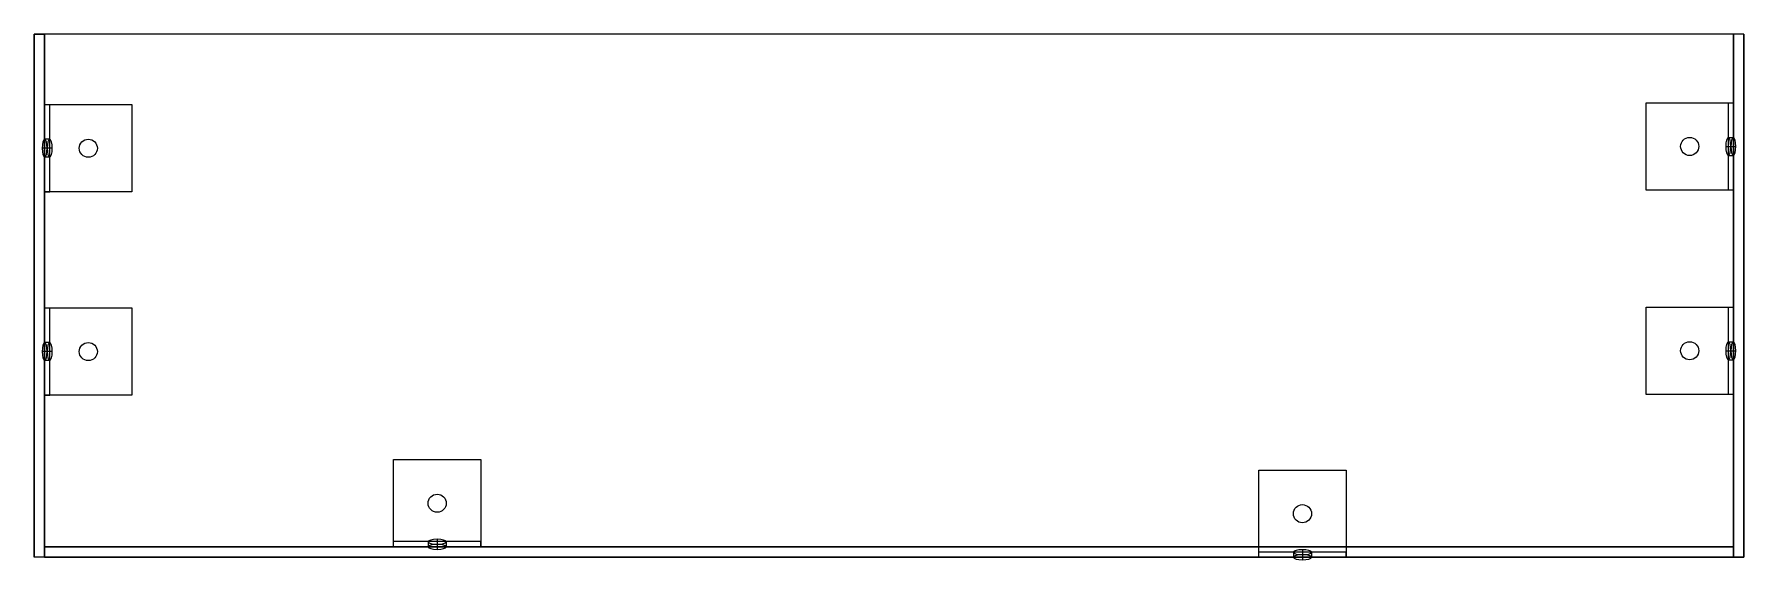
# Model space of a CAD drawing. Header units: inches. Extents: x 0 to 1487, y -600 to 187.
# Drawn here: x 997 to 1487, y -0.7 to 150 of the extents above; entities that cross this region are included whole.
import ezdxf

# ---------------------------------------------------------------- set-up
doc = ezdxf.new("R2010")
doc.units = ezdxf.units.IN
doc.header["$MEASUREMENT"] = 0

msp = doc.modelspace()

# ---------------------------------------------------------------- linework, layer by layer
for p, q in [((997, 0), (997, 150)), ((997, 150), (997, 150, 250)), ((997, 150, 250), (997, 0, 250)), ((997, 150, 250), (1000, 150, 250)), ((1000, 150), (997, 150)), ((1484, 150, 250), (1000, 150, 250)), ((1000, 150, 250), (1000, 0, 250)), ((1484, 150, 253), (1000, 150, 253)), ((1000, 150, 253), (1000, 0, 253)), ((1000, 150, 253), (1000, 150, 250)), ((1000, 0), (1000, 150)), ((1000, 150), (1000, 150, 250)), ((1000, 150, 250), (1000, 0, 250)), ((1484, 0, 250), (1484, 150, 250)), ((1484, 0, 253), (1484, 150, 253)), ((1484, 150, 253), (1484, 150, 250)), ((1484, 150, 250), (1484, 0, 250)), ((1487, 150, 250), (1484, 150, 250)), ((1484, 0), (1484, 150)), ((1484, 150), (1484, 150, 250)), ((1484, 150, 250), (1484, 0, 250)), ((1487, 150), (1484, 150)), ((1487, 0), (1487, 150)), ((1487, 150), (1487, 150, 250)), ((1487, 150, 250), (1487, 0, 250)), ((1000, 129.793, 250), (1025, 129.793, 250)), ((1000, 104.793, 225), (1000, 129.793, 225)), ((1000, 129.793, 225), (1000, 129.793, 250)), ((1000, 129.793, 225), (1001.5, 129.793, 225)), ((1000, 104.793, 250), (1000, 129.793, 250)), ((1001.5, 129.793, 248.5), (1025, 129.793, 248.5)), ((1001.5, 104.793, 225), (1001.5, 129.793, 225)), ((1001.5, 129.793, 225), (1001.5, 129.793, 248.5)), ((1001.5, 104.793, 248.5), (1001.5, 129.793, 248.5)), ((1025, 129.793, 250), (1025, 104.793, 250)), ((1025, 129.793, 248.5), (1025, 104.793, 248.5)), ((1025, 129.793, 250), (1025, 129.793, 248.5)), ((1459, 105.304, 250), (1459, 130.304, 250)), ((1459, 130.304, 250), (1484, 130.304, 250)), ((1459, 105.304, 248.5), (1459, 130.304, 248.5)), ((1459, 130.304, 248.5), (1482.5, 130.304, 248.5)), ((1459, 130.304, 250), (1459, 130.304, 248.5)), ((1459, 105.304, 250), (1459, 130.304, 250)), ((1459, 130.304, 250), (1484, 130.304, 250)), ((1459, 105.304, 248.5), (1459, 130.304, 248.5)), ((1459, 130.304, 248.5), (1482.5, 130.304, 248.5)), ((1459, 130.304, 250), (1459, 130.304, 248.5)), ((1482.5, 130.304, 248.5), (1482.5, 130.304, 225)), ((1482.5, 130.304, 225), (1482.5, 105.304, 225)), ((1482.5, 130.304, 248.5), (1482.5, 130.304, 225)), ((1482.5, 130.304, 225), (1482.5, 105.304, 225)), ((1484, 130.304, 250), (1484, 130.304, 225)), ((1484, 130.304, 225), (1484, 105.304, 225)), ((1484, 130.304, 250), (1484, 130.304, 225)), ((1484, 130.304, 225), (1484, 105.304, 225)), ((1012.5, 119.893, 250), (1012.5, 119.893, 248.5)), ((1468.9, 117.804, 250), (1468.9, 117.804, 248.5)), ((1471.5, 120.404, 250), (1471.5, 120.404, 248.5)), ((1474.1, 117.804, 250), (1474.1, 117.804, 248.5)), ((1009.9, 117.293, 250), (1009.9, 117.293, 248.5)), ((1012.5, 114.693, 250), (1012.5, 114.693, 248.5)), ((1015.1, 117.293, 250), (1015.1, 117.293, 248.5)), ((1471.5, 115.204, 250), (1471.5, 115.204, 248.5)), ((1025, 104.793, 250), (1000, 104.793, 250)), ((1000, 104.793, 250), (1000, 104.793, 225)), ((1000, 104.793, 225), (1001.5, 104.793, 225)), ((1025, 104.793, 248.5), (1001.5, 104.793, 248.5)), ((1001.5, 104.793, 248.5), (1001.5, 104.793, 225)), ((1025, 104.793, 250), (1025, 104.793, 248.5)), ((1484, 105.304, 250), (1459, 105.304, 250)), ((1459, 105.304, 250), (1459, 105.304, 248.5)), ((1482.5, 105.304, 248.5), (1459, 105.304, 248.5)), ((1484, 105.304, 250), (1459, 105.304, 250)), ((1459, 105.304, 250), (1459, 105.304, 248.5)), ((1482.5, 105.304, 248.5), (1459, 105.304, 248.5)), ((1484, 105.304, 225), (1482.5, 105.304, 225)), ((1482.5, 105.304, 225), (1482.5, 105.304, 248.5)), ((1482.5, 105.304, 225), (1482.5, 105.304, 248.5)), ((1484, 105.304, 225), (1482.5, 105.304, 225)), ((1484, 105.304, 225), (1484, 105.304, 250)), ((1484, 105.304, 225), (1484, 105.304, 250)), ((1000, 71.493, 250), (1025, 71.493, 250)), ((1000, 46.493, 225), (1000, 71.493, 225)), ((1000, 71.493, 225), (1000, 71.493, 250)), ((1000, 71.493, 225), (1001.5, 71.493, 225)), ((1000, 46.493, 250), (1000, 71.493, 250)), ((1001.5, 71.493, 248.5), (1025, 71.493, 248.5)), ((1001.5, 46.493, 225), (1001.5, 71.493, 225)), ((1001.5, 71.493, 225), (1001.5, 71.493, 248.5)), ((1001.5, 46.493, 248.5), (1001.5, 71.493, 248.5)), ((1025, 71.493, 250), (1025, 46.493, 250)), ((1025, 71.493, 248.5), (1025, 46.493, 248.5)), ((1459, 46.72, 250), (1459, 71.72, 250)), ((1459, 71.72, 250), (1484, 71.72, 250)), ((1459, 46.72, 248.5), (1459, 71.72, 248.5)), ((1459, 71.72, 248.5), (1482.5, 71.72, 248.5)), ((1459, 71.72, 250), (1459, 71.72, 248.5)), ((1459, 46.72, 250), (1459, 71.72, 250)), ((1459, 71.72, 250), (1484, 71.72, 250)), ((1459, 46.72, 248.5), (1459, 71.72, 248.5)), ((1459, 71.72, 248.5), (1482.5, 71.72, 248.5)), ((1459, 71.72, 250), (1459, 71.72, 248.5)), ((1482.5, 71.72, 248.5), (1482.5, 71.72, 225)), ((1482.5, 71.72, 225), (1482.5, 46.72, 225)), ((1482.5, 71.72, 248.5), (1482.5, 71.72, 225)), ((1482.5, 71.72, 225), (1482.5, 46.72, 225)), ((1484, 71.72, 250), (1484, 71.72, 225)), ((1484, 71.72, 225), (1484, 46.72, 225)), ((1484, 71.72, 250), (1484, 71.72, 225)), ((1484, 71.72, 225), (1484, 46.72, 225)), ((1009.9, 58.993, 250), (1009.9, 58.993, 248.5)), ((1012.5, 61.593, 250), (1012.5, 61.593, 248.5)), ((1015.1, 58.993, 250), (1015.1, 58.993, 248.5)), ((1468.9, 59.22, 250), (1468.9, 59.22, 248.5)), ((1471.5, 61.82, 250), (1471.5, 61.82, 248.5)), ((1474.1, 59.22, 250), (1474.1, 59.22, 248.5)), ((1012.5, 56.393, 250), (1012.5, 56.393, 248.5)), ((1471.5, 56.62, 250), (1471.5, 56.62, 248.5)), ((1025, 46.493, 250), (1000, 46.493, 250)), ((1000, 46.493, 250), (1000, 46.493, 225)), ((1000, 46.493, 225), (1001.5, 46.493, 225)), ((1025, 46.493, 248.5), (1001.5, 46.493, 248.5)), ((1001.5, 46.493, 248.5), (1001.5, 46.493, 225)), ((1025, 46.493, 250), (1025, 46.493, 248.5)), ((1484, 46.72, 250), (1459, 46.72, 250)), ((1459, 46.72, 250), (1459, 46.72, 248.5)), ((1482.5, 46.72, 248.5), (1459, 46.72, 248.5)), ((1484, 46.72, 250), (1459, 46.72, 250)), ((1459, 46.72, 250), (1459, 46.72, 248.5)), ((1482.5, 46.72, 248.5), (1459, 46.72, 248.5)), ((1482.5, 46.72, 225), (1482.5, 46.72, 248.5)), ((1484, 46.72, 225), (1482.5, 46.72, 225)), ((1482.5, 46.72, 225), (1482.5, 46.72, 248.5)), ((1484, 46.72, 225), (1482.5, 46.72, 225)), ((1484, 46.72, 225), (1484, 46.72, 250)), ((1484, 46.72, 225), (1484, 46.72, 250)), ((1100, 3, 250), (1100, 28, 250)), ((1100, 28, 250), (1125, 28, 250)), ((1100, 4.5, 248.5), (1100, 28, 248.5)), ((1100, 28, 248.5), (1125, 28, 248.5)), ((1100, 28, 250), (1100, 28, 248.5)), ((1125, 28, 250), (1125, 3, 250)), ((1125, 28, 248.5), (1125, 4.5, 248.5)), ((1125, 28, 250), (1125, 28, 248.5)), ((1348, 0, 253), (1348, 25, 253)), ((1348, 25, 253), (1373, 25, 253)), ((1348, 1.5, 251.5), (1348, 25, 251.5)), ((1348, 25, 251.5), (1373, 25, 251.5)), ((1348, 25, 253), (1348, 25, 251.5)), ((1373, 25, 253), (1373, 0, 253)), ((1373, 25, 251.5), (1373, 1.5, 251.5)), ((1373, 25, 253), (1373, 25, 251.5)), ((1109.9, 15.5, 250), (1109.9, 15.5, 248.5)), ((1112.5, 18.1, 250), (1112.5, 18.1, 248.5)), ((1115.1, 15.5, 250), (1115.1, 15.5, 248.5)), ((1360.5, 15.1, 253), (1360.5, 15.1, 251.5)), ((1112.5, 12.9, 250), (1112.5, 12.9, 248.5)), ((1357.9, 12.5, 253), (1357.9, 12.5, 251.5)), ((1360.5, 9.9, 253), (1360.5, 9.9, 251.5)), ((1363.1, 12.5, 253), (1363.1, 12.5, 251.5)), ((1000, 0), (997, 0)), ((997, 0, 250), (997, 0)), ((1000, 0, 250), (1000, 3, 250)), ((1000, 3), (1000, 3, 250)), ((1000, 3, 250), (1484, 3, 250)), ((1484, 3), (1000, 3)), ((1000, 0), (1000, 3)), ((1000, 3, 250), (1000, 3)), ((1000, 0), (1000, 0, 250)), ((1000, 0, 250), (1484, 0, 250)), ((1484, 0), (1000, 0)), ((1000, 0, 253), (1484, 0, 253)), ((1000, 0, 253), (1000, 0, 250)), ((1000, 0, 250), (1000, 0)), ((1125, 4.5, 225), (1100, 4.5, 225)), ((1100, 4.5, 225), (1100, 4.5, 248.5)), ((1100, 3, 225), (1100, 4.5, 225)), ((1125, 4.5, 248.5), (1100, 4.5, 248.5)), ((1125, 3, 225), (1100, 3, 225)), ((1100, 3, 225), (1100, 3, 250)), ((1125, 3, 250), (1100, 3, 250)), ((1125, 4.5, 248.5), (1125, 4.5, 225)), ((1125, 3, 225), (1125, 4.5, 225)), ((1125, 3, 250), (1125, 3, 225)), ((1373, 1.5, 228), (1348, 1.5, 228)), ((1348, 1.5, 228), (1348, 1.5, 251.5)), ((1348, 0, 228), (1348, 1.5, 228)), ((1373, 1.5, 251.5), (1348, 1.5, 251.5)), ((1373, 0, 228), (1348, 0, 228)), ((1348, 0, 228), (1348, 0, 253)), ((1373, 0, 253), (1348, 0, 253)), ((1373, 1.5, 251.5), (1373, 1.5, 228)), ((1373, 0, 228), (1373, 1.5, 228)), ((1373, 0, 253), (1373, 0, 228)), ((1484, 3, 250), (1484, 3)), ((1484, 0, 250), (1484, 3, 250)), ((1484, 0), (1484, 3)), ((1484, 0, 250), (1484, 0)), ((1484, 0, 250), (1484, 0, 253)), ((1484, 0), (1487, 0)), ((1487, 0, 250), (1484, 0, 250)), ((1484, 0, 250), (1484, 0)), ((1487, 0, 250), (1487, 0))]:
    msp.add_line(p, q)
at = {"extrusion": (0.960824, -1.17667e-16, -0.277161)}
for p, q in [((1001.441, 119.893, 237.084), (1000, 119.893, 237.5)), ((1000.721, 117.293, 234.586), (999.279, 117.293, 235.002)), ((1001.441, 114.693, 237.084), (1000, 114.693, 237.5)), ((1002.162, 117.293, 239.582), (1000.721, 117.293, 239.998)), ((1000.721, 58.993, 234.586), (999.279, 58.993, 235.002)), ((1001.441, 61.593, 237.084), (1000, 61.593, 237.5)), ((1002.162, 58.993, 239.582), (1000.721, 58.993, 239.998)), ((1001.441, 56.393, 237.084), (1000, 56.393, 237.5))]:
    msp.add_line(p, q, dxfattribs=at)
at = {"extrusion": (-0.960824, 0, -0.277161)}
for p, q in [((1481.838, 117.804, 239.582), (1483.279, 117.804, 239.998)), ((1482.559, 120.404, 237.084), (1484, 120.404, 237.5)), ((1483.279, 117.804, 234.586), (1484.721, 117.804, 235.002)), ((1482.559, 115.204, 237.084), (1484, 115.204, 237.5)), ((1481.838, 59.22, 239.582), (1483.279, 59.22, 239.998)), ((1482.559, 61.82, 237.084), (1484, 61.82, 237.5)), ((1483.279, 59.22, 234.586), (1484.721, 59.22, 235.002)), ((1482.559, 56.62, 237.084), (1484, 56.62, 237.5))]:
    msp.add_line(p, q, dxfattribs=at)
at = {"extrusion": (1.765e-16, 0.960824, -0.277161)}
for p, q in [((1112.5, 5.162, 239.582), (1112.5, 3.721, 239.998)), ((1109.9, 4.441, 237.084), (1109.9, 3, 237.5)), ((1112.5, 3.721, 234.586), (1112.5, 2.279, 235.002)), ((1115.1, 4.441, 237.084), (1115.1, 3, 237.5)), ((1357.9, 1.441, 240.084), (1357.9, 0, 240.5)), ((1360.5, 2.162, 242.582), (1360.5, 0.721, 242.998)), ((1360.5, 0.721, 237.586), (1360.5, -0.721, 238.002)), ((1363.1, 1.441, 240.084), (1363.1, 0, 240.5))]:
    msp.add_line(p, q, dxfattribs=at)
at = {"extrusion": (0.960824, -1.17667e-16, -0.277161)}
for centre in [(117.293, 505.356, 894.998), (117.293, 505.356, 896.498), (58.993, 505.356, 894.998), (58.993, 505.356, 896.498)]:
    msp.add_circle(centre, 2.6, dxfattribs=at)
for centre in [(1012.5, 117.293, 250), (1012.5, 117.293, 248.5), (1471.5, 117.804, 250), (1471.5, 117.804, 248.5), (1012.5, 58.993, 250), (1012.5, 58.993, 248.5), (1471.5, 59.22, 250), (1471.5, 59.22, 248.5), (1112.5, 15.5, 250), (1112.5, 15.5, 248.5), (1360.5, 12.5, 253), (1360.5, 12.5, 251.5)]:
    msp.add_circle(centre, 2.6)
at = {"extrusion": (-0.960824, 0, -0.277161)}
for centre in [(-117.804, -183.111, -1490.188), (-117.804, -183.111, -1491.688), (-59.22, -183.111, -1490.188), (-59.22, -183.111, -1491.688)]:
    msp.add_circle(centre, 2.6, dxfattribs=at)
at = {"extrusion": (1.765e-16, 0.960824, -0.277161)}
for centre in [(-1112.5, 229.027, -61.443), (-1112.5, 229.027, -62.943), (-1360.5, 231.078, -65.157), (-1360.5, 231.078, -66.657)]:
    msp.add_circle(centre, 2.6, dxfattribs=at)

doc.saveas('drawing.dxf')
